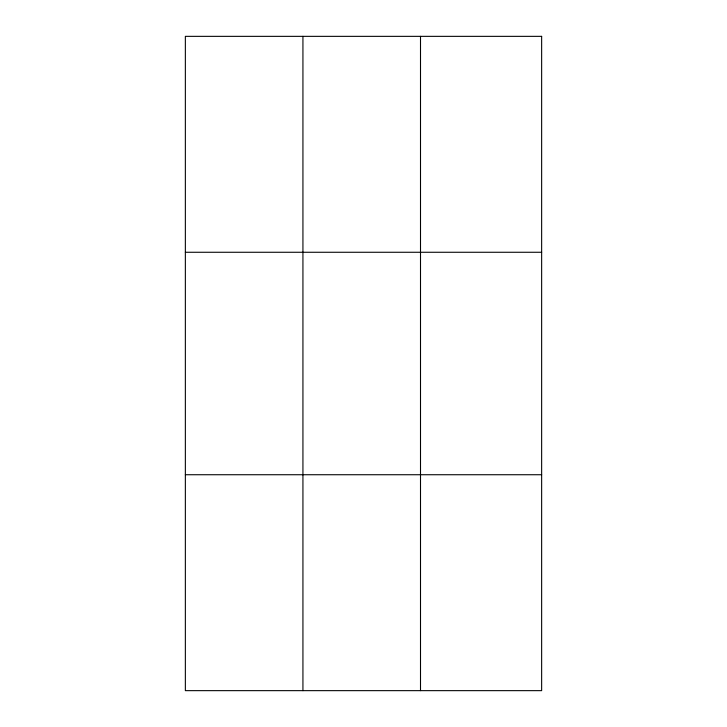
<?xml version="1.0" encoding="UTF-8"?>
<svg xmlns="http://www.w3.org/2000/svg" width="727" height="727" viewBox="0 0 727 727"><rect width="100%" height="100%" fill="white"/><g stroke="black" fill="none" stroke-linecap="round" stroke-linejoin="round"><path stroke-width="1.09" d="M302.932 36.35L302.932 690.65M420.506 36.35L420.506 690.65M185.358 252.269L541.642 252.269M185.358 474.731L541.642 474.731M541.642 36.35L541.642 690.65L185.358 690.65L185.358 36.35L541.642 36.35"/></g></svg>
